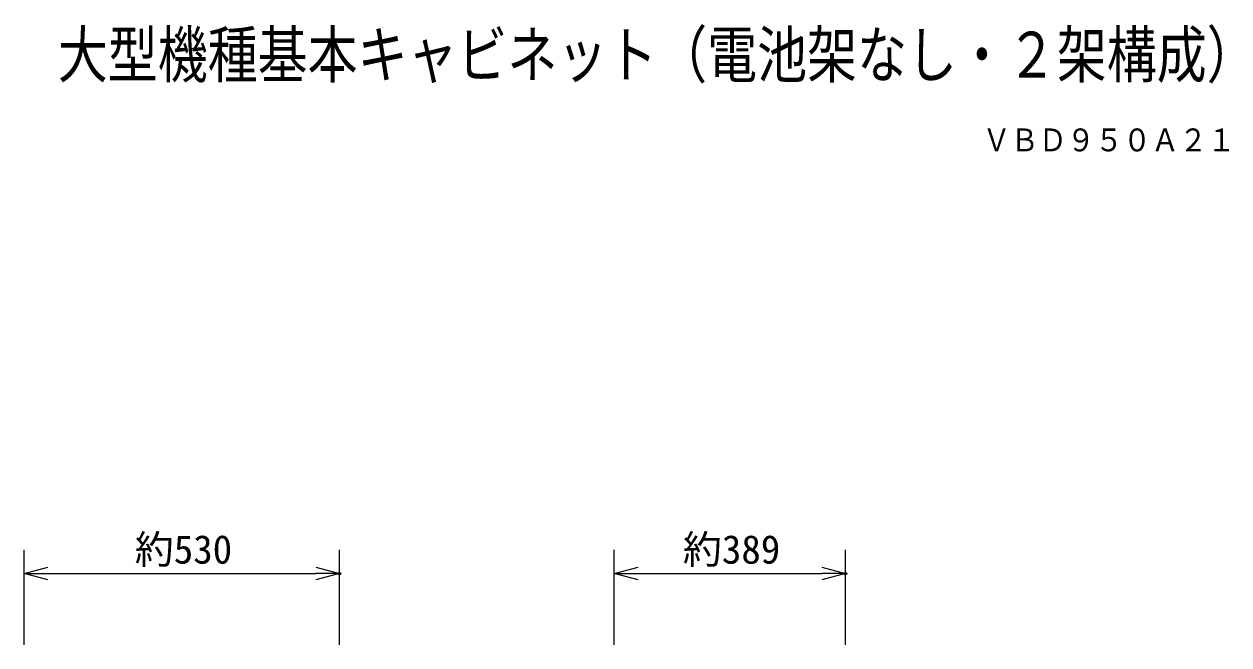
# Model space of a CAD drawing. Units: millimetres, scale not verified. Extents: x -62 to 63, y -117 to 117.
# Drawn here: x -38.3 to 62.9, y 65.2 to 117.4 of the extents above; entities that cross this region are included whole.
import ezdxf
from ezdxf.enums import TextEntityAlignment as Align

# ---------------------------------------------------------------- set-up
doc = ezdxf.new("R2010")
doc.units = ezdxf.units.MM
doc.header["$LTSCALE"] = 0.392281
doc.header["$PDMODE"] = 32
doc.header["$PDSIZE"] = 0.196
for name, color, linetype in [('0-0_MOJI1', 2, 'Continuous'), ('0-1_TOUROKU', 1, 'Continuous'), ('0-2_GAIKEI', 1, 'Continuous'), ('0-3_WAKU', 7, 'Continuous')]:
    doc.layers.add(name, color=color, linetype=linetype)
doc.styles.add('ＭＳ ゴシック', font='')
doc.styles.get('ＭＳ ゴシック').set_extended_font_data('MS Gothic')

# ---------------------------------------------------------------- blocks, each defined once
blk = doc.blocks.new('_OPEN30')
at = {"layer": '0-3_WAKU'}
blk.add_line((0, 0), (-1, 0), dxfattribs=at)
blk.add_lwpolyline([(-1, 0.2679), (0, 0), (-1, -0.2679)], dxfattribs=at)

msp = doc.modelspace()

# ---------------------------------------------------------------- linework, layer by layer
at = {"layer": '0-2_GAIKEI', "color": 3}
for p, q in [((-38.3375, 65.2069), (-38.3375, 73.2069)), ((-11.8188, 65.2069), (-11.8188, 73.2069)), ((11.2748, 65.2069), (11.2748, 73.2069)), ((30.7248, 65.2069), (30.7248, 73.2069)), ((-36.3375, 71.2069), (-13.8188, 71.2069)), ((13.2748, 71.2069), (28.7248, 71.2069))]:
    msp.add_line(p, q, dxfattribs=at)
at = {"layer": '0-3_WAKU'}
for p in [(-11.8188, 71.2069), (30.7248, 71.2069)]:
    msp.add_point(p, dxfattribs=at)

# ---------------------------------------------------------------- block references
at = {"layer": '0-2_GAIKEI', "xscale": 2, "yscale": 2, "rotation": 180}
for p in [(-38.3375, 71.2069), (11.2748, 71.2069)]:
    msp.add_blockref('_OPEN30', p, dxfattribs=at)
at = {"layer": '0-2_GAIKEI', "xscale": 2, "yscale": 2}
for p in [(-11.8188, 71.2069), (30.7248, 71.2069)]:
    msp.add_blockref('_OPEN30', p, dxfattribs=at)

# ---------------------------------------------------------------- texts
at = {"layer": '0-0_MOJI1', "style": 'ＭＳ ゴシック', "width": 0.8}
msp.add_text('大型機種基本キャビネット（電池架なし・２架構成）', height=3.848, dxfattribs=at).set_placement((-35.4989, 111.7542), align=Align.BOTTOM_LEFT)
at = {"layer": '0-1_TOUROKU', "style": 'ＭＳ ゴシック', "width": 0.9}
msp.add_text('ＶＢＤ９５０Ａ２１', height=1.924, dxfattribs=at).set_placement((42.2345, 106.1243), align=Align.BOTTOM_LEFT)
at = {"layer": '0-2_GAIKEI', "color": 3, "style": 'ＭＳ ゴシック'}
for s, p in [('約530', (-29.0316, 71.3165)), ('約389', (17.0464, 71.3165))]:
    msp.add_text(s, height=2.404, dxfattribs=at).set_placement(p, align=Align.BOTTOM_LEFT)

doc.saveas('drawing.dxf')
